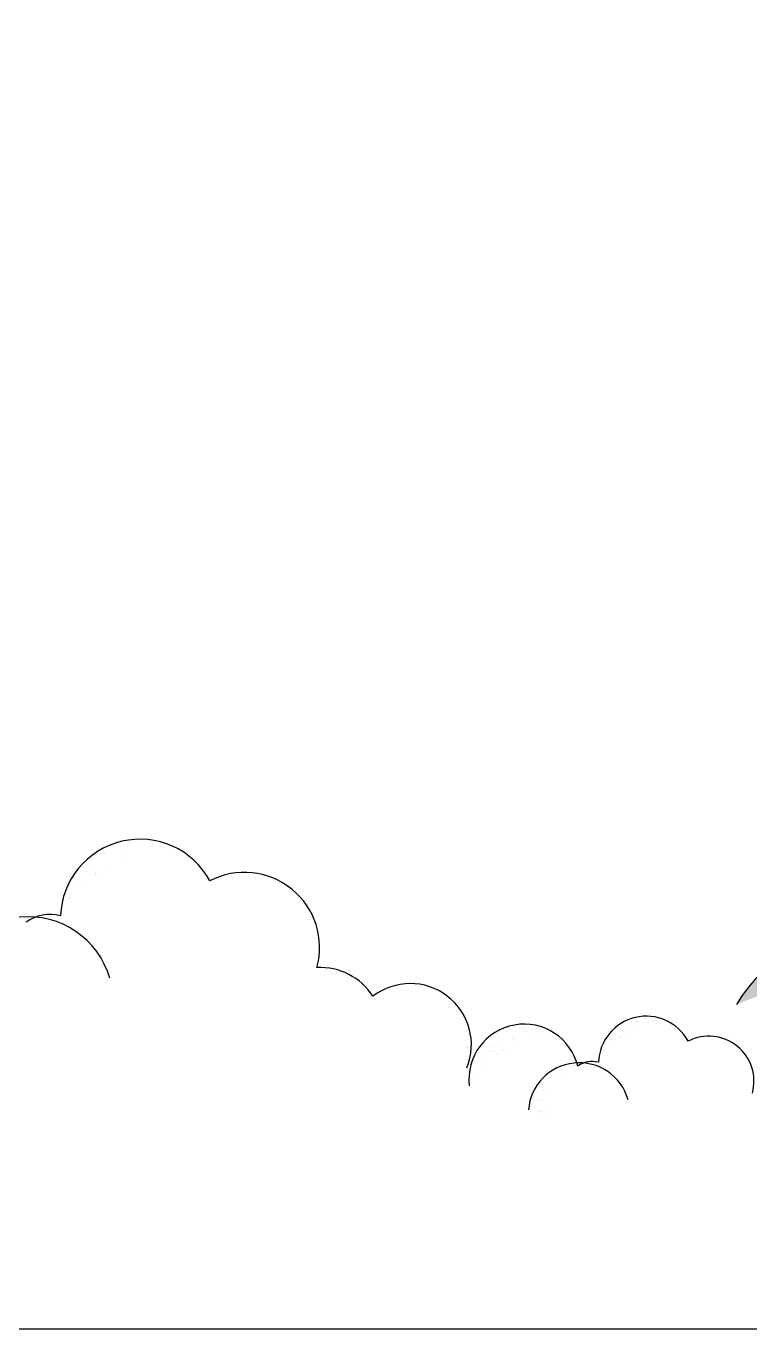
# Model space of a CAD drawing. Header units: millimetres. Extents: x 577 to 2337, y 236 to 943.
# Drawn here: x 819.37 to 824.75, y 677.61 to 687.28 of the extents above; entities that cross this region are included whole.
import ezdxf

# ---------------------------------------------------------------- set-up
doc = ezdxf.new("R2010")
doc.units = ezdxf.units.MM
doc.header["$LTSCALE"] = 0.01
doc.layers.add('06-Furn', color=4, linetype='Continuous')

# ---------------------------------------------------------------- blocks, each defined once
blk = doc.blocks.new('aky')
h = blk.add_hatch(color=142)
h.paths.add_polyline_path([(188.4107, 62.5713, -0.225858), (188.3698, 62.5259, -0.339387), (189.5843, 61.4964, 0.612169)])
h.paths.add_polyline_path([(186.6835, 62.5841, -0.104221), (186.8051, 62.3885, -0.276709), (188.3117, 62.5274, 0.571708)])
h.paths.add_polyline_path([(184.9135, 62.4328, -0.339674), (186.0232, 62.6936, 0.763626)])
h.paths.add_polyline_path([(181.1431, 62.311, -0.192548), (183.2056, 62.344, 0.557309)])
at = {"color": 142}
for p, q in [((176.6988, 63.5008), (176.6988, 63.5008)), ((176.4489, 63.4342), (176.4489, 63.4342)), ((176.5763, 63.4068), (176.5763, 63.4068)), ((176.5875, 63.4682), (176.5875, 63.4682)), ((176.3339, 63.3054), (176.3339, 63.3054)), ((176.3832, 63.2864), (176.3832, 63.2864)), ((176.4453, 63.3063), (176.4453, 63.3063)), ((176.2089, 63.2496), (176.2089, 63.2496)), ((176.2618, 63.2566), (176.2618, 63.2566)), ((176.3083, 63.2012), (176.3083, 63.2012)), ((176.3444, 63.2674), (176.3444, 63.2674)), ((176.3767, 63.2781), (176.3767, 63.2781)), ((176.4019, 63.2692), (176.4019, 63.2692)), ((176.1849, 63.099), (176.1849, 63.099)), ((176.1858, 63.1071), (176.1858, 63.1071)), ((176.2146, 63.1792), (176.2146, 63.1792)), ((179.4466, 62.14), (179.4466, 62.14)), ((179.4962, 62.1466), (179.4962, 62.1466)), ((179.5606, 62.1388), (179.5606, 62.1388)), ((179.579, 62.1575), (179.579, 62.1575)), ((180.3149, 62.1608), (180.3149, 62.1608)), ((180.3914, 62.1443), (180.3914, 62.1443)), ((180.398, 62.1811), (180.398, 62.1811)), ((180.4649, 62.2007), (180.4649, 62.2007)), ((179.1466, 62.1209), (179.1466, 62.1209)), ((179.1723, 62.1045), (179.1723, 62.1045)), ((179.2875, 62.0466), (179.2875, 62.0466)), ((179.3224, 62.0765), (179.3224, 62.0765)), ((179.3848, 62.1059), (179.3848, 62.1059)), ((179.4299, 62.1106), (179.4299, 62.1106)), ((179.4774, 62.0469), (179.4774, 62.0469)), ((179.482, 62.0785), (179.482, 62.0785)), ((179.4906, 62.055), (179.4906, 62.055)), ((179.5018, 62.0447), (179.5018, 62.0447)), ((179.549, 62.1226), (179.549, 62.1226)), ((179.5747, 62.1062), (179.5747, 62.1062)), ((179.6379, 62.0777), (179.6379, 62.0777)), ((179.6738, 62.1085), (179.6738, 62.1085)), ((179.685, 62.0982), (179.685, 62.0982)), ((180.1709, 62.05), (180.1709, 62.05)), ((180.2026, 62.0542), (180.2026, 62.0542)), ((180.2459, 62.0834), (180.2459, 62.0834)), ((180.2522, 62.0607), (180.2522, 62.0607)), ((180.2716, 62.0671), (180.2716, 62.0671)), ((180.2755, 62.072), (180.2755, 62.072)), ((180.2867, 62.0617), (180.2867, 62.0617)), ((180.3128, 62.084), (180.3128, 62.084)), ((179.2185, 61.9693), (179.2185, 61.9693)), ((179.2242, 61.9529), (179.2242, 61.9529)), ((179.2442, 61.9529), (179.2442, 61.9529)), ((179.307, 61.9638), (179.307, 61.9638)), ((179.3073, 62.0015), (179.3073, 62.0015)), ((179.3185, 61.9912), (179.3185, 61.9912)), ((179.3263, 61.959), (179.3263, 61.959)), ((179.3387, 61.968), (179.3387, 61.968)), ((179.3716, 61.9426), (179.3716, 61.9426)), ((179.3883, 61.9745), (179.3883, 61.9745)), ((179.3998, 62.0154), (179.3998, 62.0154)), ((179.4083, 61.9696), (179.4083, 61.9696)), ((179.4711, 61.9854), (179.4711, 61.9854)), ((180.1565, 61.9596), (180.1565, 61.9596)), ((180.157, 61.9645), (180.157, 61.9645)), ((180.1743, 62.0078), (180.1743, 62.0078)), ((180.2305, 62.0209), (180.2305, 62.0209)), ((179.1655, 61.8356), (179.1655, 61.8356)), ((179.1883, 61.8891), (179.1883, 61.8891)), ((179.2477, 61.8987), (179.2477, 61.8987)), ((179.8989, 61.8563), (179.8989, 61.8563)), ((179.9307, 61.8605), (179.9307, 61.8605)), ((179.1991, 61.7918), (179.1991, 61.7918)), ((179.249, 61.8335), (179.249, 61.8335)), ((179.7581, 61.7788), (179.7581, 61.7788)), ((179.7748, 61.7771), (179.7748, 61.7771)), ((179.8005, 61.7607), (179.8005, 61.7607)), ((179.8506, 61.797), (179.8506, 61.797)), ((179.6587, 61.6669), (179.6587, 61.6669)), ((179.6786, 61.7332), (179.6786, 61.7332)), ((179.6846, 61.7224), (179.6846, 61.7224)), ((179.7033, 61.7014), (179.7033, 61.7014)), ((179.7083, 61.6734), (179.7083, 61.6734)), ((179.7317, 61.6846), (179.7317, 61.6846)), ((179.6091, 61.5755), (179.6091, 61.5755)), ((179.6098, 61.5446), (179.6098, 61.5446)), ((179.6203, 61.5652), (179.6203, 61.5652)), ((179.6342, 61.6241), (179.6342, 61.6241)), ((179.6599, 61.6077), (179.6599, 61.6077)), ((179.6884, 61.6049), (179.6884, 61.6049)), ((179.6734, 61.5166), (179.6734, 61.5166)), ((179.6832, 61.5123), (179.6832, 61.5123)), ((179.6922, 61.4875), (179.6922, 61.4875)), ((179.7149, 61.5164), (179.7149, 61.5164)), ((179.734, 61.461), (179.734, 61.461))]:
    blk.add_line(p, q, dxfattribs=at)
for centre, radius, start, end in [((176.71, 62.947), 0.5908, 28.4927, 177.95787), ((177.4863, 62.733), 0.5585, 344.56525, 117.40718), ((175.8802, 62.3319), 0.6295, 15.92549, 175.832), ((176.0408, 62.6796), 0.2991, 74.72059, 126.35907), ((182.1846, 61.6896), 1.2127, 32.65192, 149.17714), ((178.0485, 62.1179), 0.4671, 32.87955, 92.92371), ((178.7177, 62.011), 0.4546, 337.74381, 127.53121), ((180.4716, 61.8684), 0.3545, 28.4927, 177.95787), ((179.5647, 61.753), 0.4111, 14.00263, 186.41431), ((180.9373, 61.74), 0.3351, 344.56525, 117.40718), ((179.9737, 61.4994), 0.3777, 15.92549, 175.832), ((180.07, 61.708), 0.1794, 74.72059, 126.35907)]:
    blk.add_arc(centre, radius, start, end, dxfattribs=at)

msp = doc.modelspace()

# ---------------------------------------------------------------- linework, layer by layer
at = {"layer": '06-Furn', "color": 5}
msp.add_lwpolyline([(809.981, 711.677), (809.981, 677.6067), (835.5136, 677.6067), (835.5136, 711.677)], close=True, dxfattribs=at)

# ---------------------------------------------------------------- block references
at = {"layer": '06-Furn', "color": 241}
msp.add_blockref('aky', (643.5049, 617.7064), dxfattribs=at)

doc.saveas('drawing.dxf')
